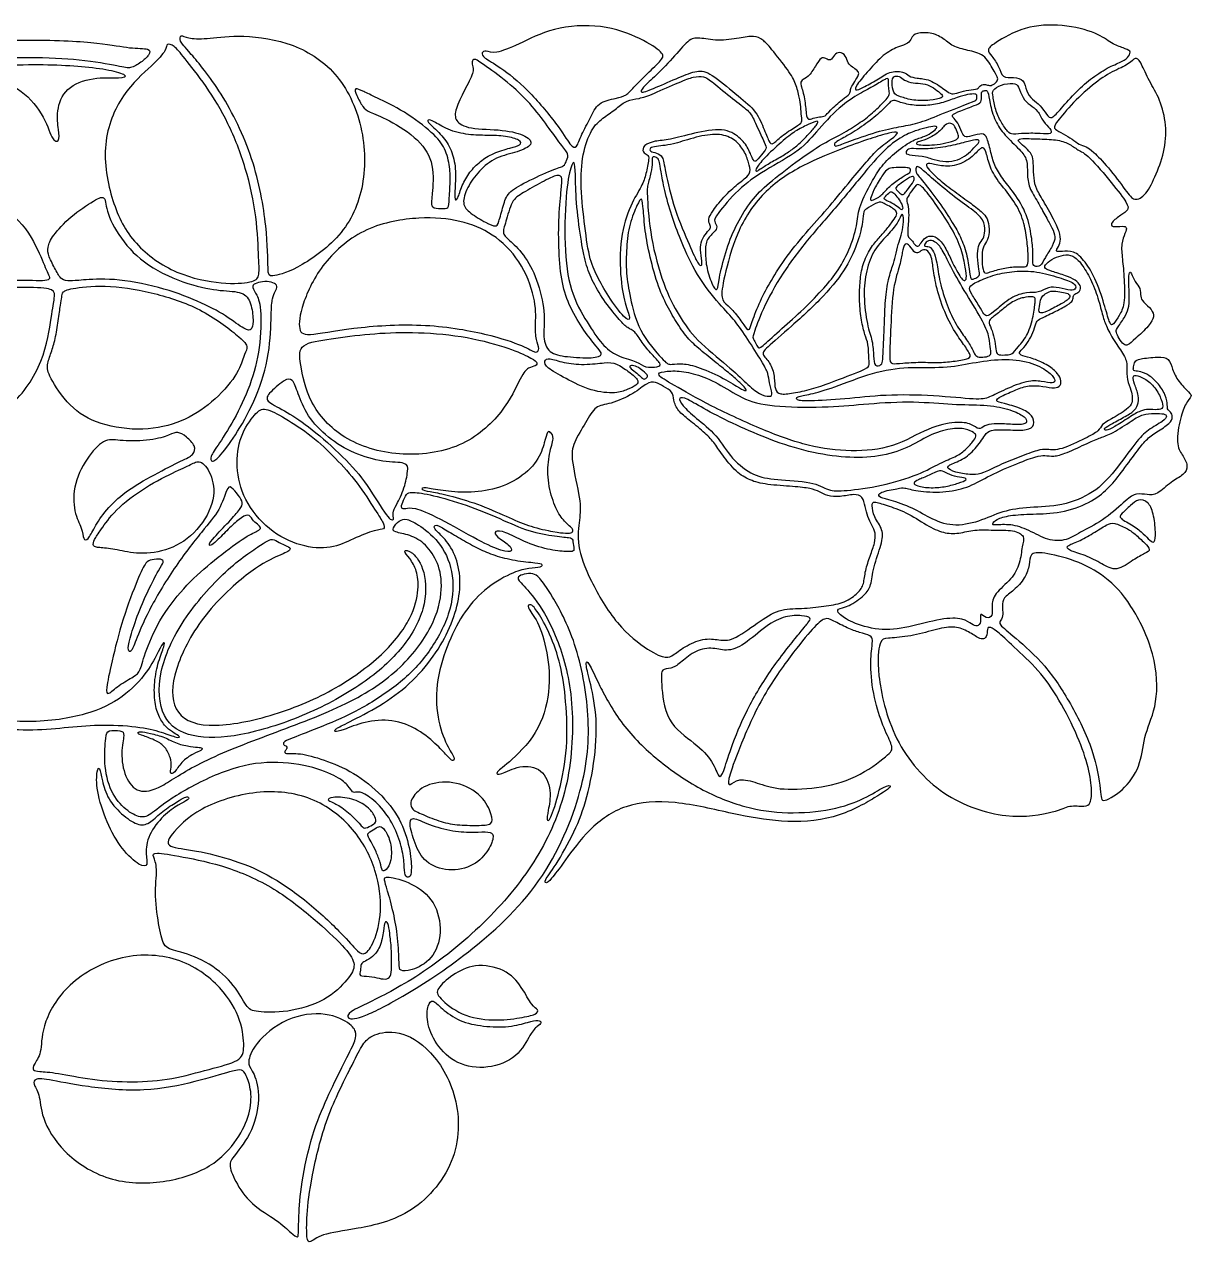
# Model space of a CAD drawing. Header units: millimetres. Extents: x -143 to 143, y -143 to 143.
# Drawn here: x 7 to 73.1, y 74.2 to 143.2 of the extents above; entities that cross this region are included whole.
import ezdxf

# ---------------------------------------------------------------- set-up
doc = ezdxf.new("R2010")
doc.units = ezdxf.units.MM
doc.header["$MEASUREMENT"] = 0
doc.layers.add('Default', color=18, linetype='Continuous')

msp = doc.modelspace()

# ---------------------------------------------------------------- linework, layer by layer
at = {"layer": 'Default', "color": 5}
for points in [[(37.096, 137.622), (36.685, 138.174), (35.519, 139.58), (33.889, 140.87), (32.986, 141.33), (32.894, 141.634), (33.124, 141.744), (33.649, 141.523), (34.92, 142.021), (36.907, 143.071), (39.744, 143.255), (42.046, 142.408), (43.262, 141.551), (43.197, 141.275), (42.276, 140.4), (41.455, 139.576), (41.134, 139.187), (40.579, 139.033), (39.462, 138.808), (39.103, 137.912), (38.542, 136.96), (38.301, 136.168), (37.983, 136.267), (37.507, 137.07), (37.096, 137.622)], [(69.562, 141.42), (69.488, 141.321), (69.271, 141.114), (68.504, 140.842), (67.511, 140.211), (66.611, 139.447), (65.706, 138.386), (65.178, 137.804), (64.93, 138.068), (64.582, 138.649), (64.093, 138.944), (63.768, 139.409), (63.652, 140.106), (63.07, 140.238), (62.379, 140.159), (62.258, 140.808), (61.785, 141.463), (61.53, 141.767), (61.827, 142.07), (63.651, 143.143), (65.834, 143.247), (67.858, 142.729), (68.609, 142.107), (69.292, 141.863), (69.718, 141.71), (69.637, 141.519), (69.562, 141.42)], [(16.467, 141.512), (16.865, 141.055), (18.155, 139.527), (20.085, 135.638), (20.8, 131.533), (20.8, 129.05), (20.884, 128.894), (22.228, 129.194), (25.087, 131.118), (26.399, 134.002), (26.268, 137.711), (24.645, 140.809), (21.932, 142.333), (18.927, 142.641), (17.256, 142.356), (16.204, 142.418), (15.857, 142.665), (15.771, 142.269), (16.07, 141.969), (16.467, 141.512)], [(49.363, 141.771), (49.613, 141.469), (50.36, 140.533), (50.734, 139.864), (50.921, 139.017), (51.007, 138.569), (51.021, 137.968), (51.119, 137.676), (50.761, 137.452), (49.854, 136.87), (49.396, 136.376), (49.204, 136.497), (48.903, 137.34), (48.417, 138.412), (47.365, 139.202), (45.834, 140.517), (45.15, 140.628), (44.162, 140.242), (42.697, 139.595), (41.843, 139.26), (42.006, 139.625), (42.616, 140.13), (43.768, 141.304), (44.645, 142.397), (45.18, 142.486), (46.28, 142.248), (47.581, 142.434), (48.361, 142.598), (48.859, 142.345), (49.112, 142.073), (49.363, 141.771)], [(62.073, 139.953), (62.01, 139.882), (61.815, 139.744), (61.636, 139.744), (61.405, 139.851), (61.092, 139.736), (61.069, 139.534), (60.527, 139.505), (59.9, 139.356), (59.543, 139.209), (59.198, 139.483), (58.28, 140.133), (57.532, 140.155), (57.12, 140.264), (56.846, 140.546), (55.999, 140.576), (55.338, 140.056), (54.472, 139.612), (54.038, 139.422), (54.092, 139.742), (54.851, 140.608), (55.663, 141.519), (56.518, 141.966), (57.12, 142.118), (57.246, 142.435), (57.468, 142.752), (58.482, 142.758), (59.128, 142.378), (59.666, 141.903), (60.584, 141.726), (61.471, 141.491), (61.999, 140.432), (62.191, 140.17), (62.136, 140.024), (62.073, 139.953)], [(16.113, 141.259), (16.414, 140.883), (17.312, 139.771), (18.589, 137.659), (19.593, 135.098), (20.205, 132.255), (20.282, 129.766), (20.349, 128.895), (19.987, 128.6), (18.352, 128.466), (15.605, 128.989), (13.153, 130.704), (11.92, 133.065), (11.317, 136.507), (12.51, 139.363), (14.373, 140.987), (15.106, 141.786), (15.018, 142.153), (15.509, 142.028), (15.812, 141.636), (16.113, 141.259)], [(53.683, 141.035), (53.742, 140.926), (53.913, 140.806), (54.219, 140.576), (54.307, 140.442), (54.207, 140.209), (53.9, 139.756), (53.794, 139.519), (53.801, 139.261), (53.412, 139.024), (52.588, 138.299), (52.387, 137.981), (52.068, 137.988), (51.686, 137.91), (51.403, 137.768), (51.29, 138.069), (51.24, 139.017), (50.971, 139.836), (51.01, 140.065), (51.414, 140.192), (51.845, 140.865), (52.147, 141.393), (52.418, 141.284), (52.68, 141.113), (52.892, 141.497), (53.176, 141.686), (53.558, 141.463), (53.624, 141.145), (53.683, 141.035)], [(4.016, 140.726), (4.691, 140.811), (6.05, 140.9), (8.428, 140.934), (10.296, 140.821), (11.882, 140.628), (12.924, 140.311), (12.561, 140.141), (10.897, 140.255), (9.289, 139.649), (8.802, 138.273), (8.96, 137.197), (9.017, 136.518), (8.575, 136.597), (8.131, 138.145), (6.673, 139.745), (4.95, 140.216), (3.162, 140.277), (1.837, 140.005), (1.668, 140.107), (1.999, 140.392), (3.341, 140.642), (4.016, 140.726)], [(33.069, 140.895), (33.374, 140.677), (34.409, 139.963), (35.695, 138.735), (36.674, 137.432), (37.421, 136.353), (37.89, 135.859), (37.724, 135.513), (37.602, 135.152), (37.075, 135.066), (35.344, 134.254), (34.373, 133.694), (34.147, 132.986), (33.863, 131.909), (33.743, 131.732), (33.212, 131.938), (32.22, 132.54), (31.774, 133.021), (32.075, 133.973), (32.744, 134.925), (33.715, 135.721), (34.986, 135.969), (35.882, 136.408), (35.528, 136.904), (34.197, 137.271), (32.115, 137.271), (31.386, 137.731), (31.4, 138.38), (31.931, 139.463), (32.507, 140.551), (32.383, 140.904), (32.346, 141.18), (32.575, 141.271), (32.763, 141.113), (33.069, 140.895)], [(69.359, 133.866), (69.112, 134.202), (68.384, 135.182), (67.514, 136.063), (67.163, 136.287), (66.756, 136.404), (66.382, 136.708), (65.867, 137.012), (65.329, 137.293), (65.338, 137.504), (66.244, 138.608), (67.548, 139.863), (68.661, 140.57), (69.642, 140.961), (69.951, 141.394), (70.226, 141.153), (70.638, 140.144), (71.29, 139.128), (71.707, 137.716), (71.674, 136.153), (71.131, 134.7), (70.553, 133.499), (69.868, 133.169), (69.606, 133.531), (69.359, 133.866)], [(48.838, 136.721), (48.709, 136.998), (48.321, 137.883), (48.073, 138.309), (47.185, 138.948), (45.929, 139.998), (45.502, 140.304), (44.934, 140.254), (44.203, 139.984), (42.562, 139.238), (41.824, 138.99), (41.127, 138.94), (40.595, 138.457), (39.856, 137.956), (39.203, 137.445), (38.649, 136.096), (38.482, 134.311), (38.723, 132.004), (38.993, 129.948), (39.454, 128.953), (40.044, 127.852), (41.079, 126.442), (41.401, 126.471), (41.094, 127.178), (40.76, 128.634), (40.723, 131.172), (41.35, 133.042), (42.026, 134.105), (42.227, 134.706), (42.418, 135.662), (42.335, 135.846), (42.015, 135.938), (42.057, 136.375), (42.731, 136.63), (43.516, 136.646), (44.918, 137.064), (46.646, 137.381), (47.564, 136.822), (48.048, 136.187), (48.312, 135.431), (48.455, 135.431), (48.893, 135.977), (49.094, 136.222), (48.967, 136.444), (48.838, 136.721)], [(55.632, 138.754), (55.483, 138.6), (55.094, 138.197), (54.273, 137.581), (53.38, 137.026), (52.113, 136.414), (50.507, 135.265), (48.949, 134.051), (48.099, 133.145), (47.273, 131.776), (46.708, 130.317), (46.333, 128.716), (46.291, 128.114), (46.072, 128.229), (45.657, 129.296), (45.582, 130.214), (45.593, 131.02), (46.112, 131.452), (46.303, 131.748), (46.06, 132.048), (46.17, 132.365), (47.426, 133.891), (48.879, 134.923), (51.053, 136.078), (51.929, 137.242), (53.397, 138.751), (54.483, 139.374), (55.277, 139.792), (55.911, 140.209), (55.982, 140.093), (55.951, 139.713), (56.029, 139.366), (55.992, 139.119), (55.782, 138.907), (55.632, 138.754)], [(58.79, 139.411), (58.689, 139.494), (58.417, 139.697), (57.919, 139.886), (57.36, 139.867), (56.828, 140.052), (56.591, 140.289), (56.221, 140.304), (56.141, 139.962), (56.221, 139.274), (56.577, 139.132), (57.369, 138.881), (58.332, 138.89), (59.076, 139.047), (59.02, 139.199), (58.89, 139.328), (58.79, 139.411)], [(27.019, 139.031), (27.404, 138.848), (28.535, 138.315), (30.246, 137.013), (30.867, 136.201), (31.145, 135.108), (31.134, 134.225), (31.058, 133.012), (31.046, 132.763), (30.437, 132.774), (30.002, 132.861), (30.112, 133.413), (30.249, 135.306), (29.463, 136.678), (27.564, 137.886), (26.457, 138.276), (26.207, 138.474), (25.803, 139.231), (25.67, 139.672), (26.221, 139.415), (26.633, 139.215), (27.019, 139.031)], [(64.874, 132.326), (64.739, 132.572), (64.435, 133.162), (63.896, 133.973), (63.817, 134.755), (63.848, 135.552), (63.449, 136.079), (62.507, 136.962), (61.986, 137.718), (61.682, 138.794), (61.613, 139.479), (61.427, 139.468), (61.23, 139.426), (61.214, 139.202), (61.256, 138.776), (60.894, 138.643), (60.01, 138.308), (59.44, 138.053), (59.754, 137.856), (60.02, 137.387), (60.223, 136.818), (60.462, 136.828), (61.207, 137.041), (61.5, 136.988), (61.718, 136.16), (61.907, 135.322), (62.339, 134.569), (62.946, 133.865), (63.79, 132.58), (64.061, 131.294), (64.161, 130.344), (64.123, 129.711), (64.193, 129.489), (64.582, 129.473), (64.81, 129.986), (65.283, 130.694), (65.444, 131.17), (65.244, 131.684), (65.008, 132.079), (64.874, 132.326)], [(61.885, 139.102), (61.914, 138.915), (62.005, 138.357), (62.332, 137.675), (62.732, 137.084), (62.959, 136.97), (63.664, 137.048), (64.616, 137.041), (65.239, 136.973), (65.17, 137.301), (64.716, 137.678), (64.434, 138.351), (63.994, 138.628), (63.543, 139.018), (63.344, 139.744), (63.092, 139.896), (62.308, 139.816), (61.833, 139.478), (61.857, 139.288), (61.885, 139.102)], [(60.523, 138.748), (60.193, 138.617), (58.998, 138.15), (57.717, 137.616), (56.711, 137.431), (55.559, 137.227), (53.732, 136.59), (53.01, 136.3), (52.905, 136.327), (52.879, 136.485), (53.163, 136.653), (54.058, 137.143), (55.074, 137.864), (55.825, 138.548), (56.176, 138.991), (56.497, 138.828), (57.292, 138.615), (58.203, 138.597), (59.055, 138.763), (59.907, 139.099), (60.464, 139.255), (60.909, 139.288), (60.983, 139.187), (60.977, 138.934), (60.853, 138.879), (60.523, 138.748)], [(32.847, 135.441), (32.628, 135.264), (32.23, 134.863), (31.775, 134.087), (31.566, 133.265), (31.37, 133.223), (31.396, 133.859), (31.481, 135.067), (31.222, 136.1), (30.718, 136.926), (29.861, 137.643), (29.834, 137.832), (30.152, 137.778), (30.934, 137.228), (32.217, 136.932), (33.217, 136.928), (34.293, 136.903), (35.154, 136.662), (35.159, 136.366), (34.591, 136.239), (33.548, 135.924), (33.067, 135.618), (32.847, 135.441)], [(55.516, 135.078), (55.298, 134.788), (54.933, 134.158), (54.219, 132.75), (54.227, 131.913), (53.753, 130.398), (53.028, 129.113), (52.251, 128.208), (51.004, 126.927), (49.744, 125.829), (48.703, 124.87), (48.575, 124.859), (48.437, 125.192), (48.259, 125.442), (48.298, 125.647), (48.874, 127.23), (50.11, 129.409), (51.673, 131.381), (53.213, 133.097), (54.847, 135.144), (56.07, 136.476), (57.191, 137.104), (57.794, 137.27), (58.408, 137.445), (58.73, 137.448), (58.698, 137.31), (58.394, 137.063), (57.914, 136.817), (57.323, 136.676), (56.24, 135.901), (55.734, 135.369), (55.516, 135.078)], [(51.47, 137.03), (51.321, 136.868), (51.025, 136.551), (50.513, 136.122), (49.948, 135.753), (49.182, 135.341), (48.639, 134.989), (48.452, 134.84), (48.415, 135.036), (48.984, 135.721), (50.056, 136.7), (50.778, 137.25), (51.478, 137.562), (52.04, 137.812), (51.923, 137.523), (51.62, 137.192), (51.47, 137.03)], [(59.65, 136.62), (59.5, 136.566), (59.046, 136.45), (58.401, 136.369), (57.897, 136.369), (57.481, 136.421), (57.573, 136.561), (58.07, 136.66), (58.788, 137.047), (59.182, 137.574), (59.506, 137.647), (59.735, 137.445), (59.911, 136.995), (59.948, 136.775), (59.801, 136.674), (59.65, 136.62)], [(47.484, 134.216), (47.296, 134.064), (46.73, 133.579), (45.951, 132.597), (45.732, 132.168), (45.844, 131.851), (45.928, 131.678), (45.648, 131.431), (45.345, 130.972), (45.284, 130.482), (45.401, 129.736), (45.405, 129.516), (45.172, 129.596), (44.753, 130.561), (43.803, 132.721), (43.268, 135.072), (43.203, 135.749), (42.823, 135.935), (42.443, 136.012), (42.422, 136.211), (42.789, 136.316), (43.317, 136.349), (43.866, 136.452), (45.275, 136.909), (46.453, 137.051), (47.296, 136.693), (47.813, 136.046), (48.053, 135.372), (48.185, 134.82), (47.856, 134.493), (47.672, 134.369), (47.484, 134.216)], [(54.79, 135.507), (54.553, 135.235), (54.018, 134.624), (52.752, 133.042), (51.651, 131.827), (50.294, 130.249), (49.373, 128.807), (48.762, 127.735), (48.239, 126.424), (48.095, 125.838), (47.893, 125.977), (47.436, 126.703), (46.845, 127.323), (46.436, 127.626), (46.607, 128.733), (47.291, 131.435), (48.787, 133.771), (51.066, 135.279), (53.647, 136.293), (54.955, 136.76), (56.083, 137.093), (56.559, 137.146), (56.389, 136.893), (55.441, 136.26), (55.027, 135.78), (54.79, 135.507)], [(60.798, 136.212), (60.671, 136.085), (60.397, 135.811), (59.9, 135.503), (59.192, 135.418), (58.554, 135.536), (57.906, 135.782), (57.018, 135.811), (56.924, 135.948), (57.051, 136.184), (57.429, 136.174), (58.436, 136.141), (59.664, 136.363), (60.538, 136.6), (61.034, 136.718), (61.162, 136.576), (60.926, 136.34), (60.798, 136.212)], [(63.482, 136.445), (63.582, 136.36), (63.846, 136.149), (64.167, 135.721), (64.167, 135.265), (64.189, 134.467), (64.312, 133.905), (64.773, 133.17), (65.435, 131.978), (65.714, 131.29), (65.714, 130.808), (65.462, 130.425), (65.488, 130.347), (65.735, 130.336), (66.454, 130.43), (67.093, 129.833), (67.761, 128.7), (68.259, 127.127), (68.511, 126.186), (68.677, 126.16), (69.04, 126.721), (69.356, 127.292), (69.328, 128.809), (69.21, 129.975), (69.122, 130.784), (69.387, 131.433), (69.487, 131.728), (69.269, 131.805), (68.59, 131.709), (68.531, 131.985), (69.163, 132.428), (69.564, 132.694), (69.552, 133.018), (68.667, 134.175), (67.246, 135.863), (66.681, 136.086), (66.205, 136.468), (65.506, 136.702), (64.362, 136.721), (63.454, 136.765), (63.25, 136.657), (63.383, 136.529), (63.482, 136.445)], [(60.915, 132.857), (60.681, 133.038), (60.056, 133.495), (59.14, 134.146), (58.327, 134.885), (58.034, 135.247), (58.22, 135.41), (58.894, 135.155), (59.972, 135.187), (60.86, 135.825), (61.265, 136.336), (61.488, 136.104), (61.637, 135.258), (62.138, 134.329), (63.026, 133.345), (63.605, 132.221), (63.802, 131.105), (63.884, 130.193), (63.877, 129.61), (63.756, 129.447), (63.055, 129.504), (62.261, 129.372), (61.492, 129.099), (61.333, 129.133), (61.246, 129.807), (61.273, 130.488), (61.443, 130.81), (61.697, 131.23), (61.65, 131.99), (61.457, 132.412), (61.148, 132.677), (60.915, 132.857)], [(38.529, 131.153), (38.619, 130.562), (38.791, 129.656), (39.197, 128.622), (39.913, 127.441), (40.794, 126.397), (41.183, 125.99), (41.597, 125.868), (41.974, 125.211), (42.553, 124.511), (43.127, 123.951), (42.949, 123.811), (42.14, 123.75), (41.774, 124.127), (40.697, 124.359), (39.827, 124.937), (39.054, 126.063), (37.98, 127.841), (37.577, 130.196), (37.661, 133.768), (37.98, 135.271), (38.181, 135.526), (38.226, 134.843), (38.253, 133.203), (38.44, 131.744), (38.529, 131.153)], [(43.118, 134.642), (43.174, 134.335), (43.341, 133.506), (43.795, 132.005), (44.281, 130.75), (45.21, 128.754), (46.627, 127.104), (47.335, 126.364), (48.077, 125.249), (48.922, 123.904), (49.157, 123.444), (49.197, 122.929), (49.421, 122.268), (49.27, 122.1), (48.681, 122.212), (47.925, 122.867), (46.972, 123.792), (45.011, 125.358), (44.106, 126.676), (43.202, 128.363), (42.449, 131.203), (42.279, 133.653), (42.297, 134.058), (42.534, 134.857), (42.583, 135.429), (42.573, 135.722), (42.69, 135.732), (42.934, 135.615), (43.008, 135.346), (43.063, 134.949), (43.118, 134.642)], [(37.423, 133.831), (37.385, 133.482), (37.269, 132.411), (37.272, 130.315), (37.437, 128.528), (37.898, 127.18), (38.734, 125.809), (39.429, 124.943), (39.855, 124.482), (39.287, 124.29), (37.676, 124.376), (36.697, 124.567), (36.343, 125.489), (36.555, 126.625), (36.155, 128.597), (35.415, 130.094), (34.504, 130.986), (34.039, 131.354), (34.281, 131.935), (34.6, 133.273), (35.2, 133.643), (36.35, 134.293), (37.315, 134.783), (37.492, 134.507), (37.46, 134.181), (37.423, 133.831)], [(56.794, 134.598), (56.622, 134.491), (56.21, 134.202), (55.71, 133.722), (55.56, 133.511), (55.263, 133.348), (54.938, 133.186), (54.93, 133.365), (55.19, 133.974), (55.678, 134.779), (55.934, 135.043), (56.206, 135.104), (56.876, 135.104), (57.181, 135.083), (57.201, 134.994), (57.242, 134.839), (56.966, 134.704), (56.794, 134.598)], [(56.711, 133.582), (56.643, 133.61), (56.462, 133.792), (56.36, 133.913), (56.421, 134.043), (56.937, 134.401), (57.376, 134.693), (57.445, 134.462), (57.368, 134.279), (56.97, 133.763), (56.868, 133.621), (56.779, 133.553), (56.711, 133.582)], [(60.536, 129.371), (60.498, 129.624), (60.37, 130.368), (59.999, 131.302), (59.565, 132.028), (58.716, 133.32), (57.783, 134.489), (57.472, 134.837), (57.534, 135.226), (57.742, 135.112), (58.442, 134.489), (59.558, 133.529), (60.726, 132.714), (61.384, 132.17), (61.44, 131.455), (61.347, 131.079), (61.078, 130.769), (60.981, 130.283), (61.064, 129.433), (61.155, 129), (60.995, 128.886), (60.667, 128.735), (60.599, 128.849), (60.574, 129.117), (60.536, 129.371)], [(59.953, 129.062), (59.878, 129.191), (59.676, 129.524), (59.358, 130.234), (58.966, 130.955), (58.476, 131.288), (58.02, 131.165), (57.805, 130.837), (57.633, 130.577), (57.447, 130.724), (57.275, 131.018), (57.07, 131.141), (57.031, 131.371), (57.138, 132.464), (57.057, 133.062), (56.944, 133.318), (57.175, 133.614), (57.545, 134.215), (57.816, 134.107), (58.456, 133.308), (59.392, 131.939), (60.038, 130.729), (60.294, 129.636), (60.417, 128.866), (60.305, 128.664), (60.126, 128.754), (60.028, 128.934), (59.953, 129.062)], [(-2.646, 126.377), (-2.123, 126.683), (-0.533, 127.524), (2.106, 128.348), (4.47, 128.656), (6.852, 128.753), (8.627, 128.617), (8.317, 129.099), (7.881, 130.281), (6.679, 132.509), (4.19, 133.507), (2.951, 133.622), (2.837, 133.197), (2.26, 131.658), (1.295, 130.323), (0.024, 129.249), (-1.442, 128.552), (-3.14, 128.153), (-4.427, 128.132), (-4.856, 128.039), (-4.88, 127.453), (-4.786, 126.392), (-4.373, 125.596), (-3.671, 125.69), (-3.169, 126.072), (-2.646, 126.377)], [(10.353, 128.737), (10.748, 128.769), (11.967, 128.859), (14.683, 128.368), (16.92, 127.53), (18.474, 126.713), (19.571, 125.847), (19.89, 125.893), (19.997, 126.293), (19.906, 127.324), (19.523, 128.072), (18.383, 128.099), (16.691, 128.323), (14.142, 129.341), (12.552, 130.855), (11.605, 132.598), (11.638, 133.56), (11.069, 133.32), (9.593, 132.336), (8.554, 131.188), (8.303, 130.586), (8.36, 130.086), (8.797, 129.297), (9.091, 128.709), (9.595, 128.667), (9.957, 128.705), (10.353, 128.737)], [(43.429, 127.271), (43.62, 126.902), (43.995, 126.262), (44.647, 125.335), (45.378, 124.713), (46.34, 123.93), (47.108, 123.331), (47.623, 122.844), (47.959, 122.507), (47.853, 122.435), (47.472, 122.642), (46.351, 123.342), (44.868, 123.93), (44.111, 124.02), (43.551, 123.919), (43.327, 124.042), (41.74, 125.864), (41.315, 127.833), (41.083, 129.089), (41.11, 130.593), (41.268, 131.926), (41.762, 133.078), (41.975, 133.443), (42.054, 133.066), (42.139, 131.696), (42.38, 130.312), (42.849, 128.475), (43.238, 127.64), (43.429, 127.271)], [(56.21, 132.081), (56.104, 131.937), (55.83, 131.558), (55.387, 131.089), (54.865, 130.474), (54.448, 129.474), (54.335, 128.579), (54.304, 127.543), (54.42, 126.408), (54.633, 125.585), (54.826, 125.159), (54.859, 124.178), (54.883, 123.853), (54.694, 123.684), (52.594, 122.892), (51.63, 122.543), (50.521, 122.321), (49.779, 122.226), (49.506, 122.524), (49.519, 123.171), (49.348, 123.982), (48.764, 124.521), (48.917, 124.787), (50.418, 126.06), (52.383, 127.854), (53.647, 129.476), (54.275, 130.965), (54.531, 132.099), (54.52, 132.659), (54.756, 132.788), (55.428, 133.192), (55.608, 133.125), (56.421, 132.704), (56.466, 132.424), (56.316, 132.226), (56.21, 132.081)], [(56.62, 133.195), (56.548, 133.31), (56.38, 133.537), (56.137, 133.773), (56.015, 133.704), (55.669, 133.367), (55.759, 133.265), (56.145, 133.102), (56.584, 132.81), (56.726, 132.656), (56.807, 132.846), (56.691, 133.079), (56.62, 133.195)], [(56.52, 130.751), (56.466, 130.553), (56.372, 130.063), (56.212, 129.571), (55.912, 128.708), (55.765, 127.442), (55.73, 125.993), (55.668, 124.931), (55.637, 124.168), (55.605, 123.918), (55.156, 123.806), (55.118, 124.381), (55.074, 125.306), (54.749, 126.099), (54.522, 127.903), (54.689, 129.282), (55.11, 130.476), (56.052, 131.404), (56.546, 132.066), (56.709, 132.53), (56.812, 132.414), (56.812, 131.905), (56.696, 131.248), (56.574, 130.948), (56.52, 130.751)], [(31.679, 132.05), (32.353, 131.893), (33.559, 131.418), (35.136, 129.877), (36.017, 127.646), (35.96, 126.198), (35.975, 125.297), (36.242, 124.823), (35.998, 124.556), (35.539, 124.892), (33.759, 125.579), (30.053, 126.302), (25.879, 126.115), (23.017, 125.536), (22.492, 125.776), (22.656, 127.251), (23.819, 129.744), (26.297, 131.836), (29.514, 132.36), (31.005, 132.207), (31.679, 132.05)], [(58.579, 128.857), (58.648, 128.472), (58.85, 127.58), (59.598, 125.927), (60.18, 125.163), (60.621, 124.499), (60.61, 124.273), (59.738, 124.138), (58.888, 124.041), (57.774, 124.095), (56.698, 124.031), (56.106, 123.95), (55.998, 124.203), (56.091, 126.047), (56.197, 128.371), (56.653, 129.661), (56.737, 130.305), (56.877, 130.885), (57.177, 130.696), (57.492, 130.186), (57.716, 130.325), (58.031, 130.535), (58.346, 130.207), (58.437, 129.892), (58.51, 129.242), (58.579, 128.857)], [(60.696, 124.837), (60.609, 124.996), (60.356, 125.419), (59.783, 126.183), (59.267, 127.289), (58.848, 128.649), (58.696, 129.811), (58.526, 130.377), (58.288, 130.661), (57.959, 130.621), (58.016, 130.814), (58.282, 131.029), (58.679, 130.887), (59.047, 130.434), (59.501, 129.414), (60.331, 128.013), (61.424, 126.235), (61.679, 125.487), (61.752, 124.751), (61.792, 124.484), (61.554, 124.382), (61.044, 124.343), (60.874, 124.467), (60.782, 124.679), (60.696, 124.837)], [(68.043, 126.924), (67.965, 127.216), (67.762, 128.018), (67.295, 129.048), (66.765, 129.848), (66.29, 130.2), (65.748, 130.136), (65.195, 129.925), (64.796, 129.564), (64.806, 129.386), (65.146, 129.249), (66.053, 128.969), (66.574, 128.734), (66.871, 128.438), (66.825, 128.064), (66.545, 127.969), (66.425, 127.862), (66.42, 127.571), (66.175, 127.354), (65.323, 126.896), (64.52, 126.526), (64.341, 126.399), (64.218, 125.908), (63.968, 125.364), (63.64, 124.886), (63.303, 124.615), (63.496, 124.44), (64.162, 124.307), (65.047, 123.897), (65.581, 123.425), (65.788, 123.023), (65.67, 122.665), (65.295, 122.598), (64.5, 122.766), (63.747, 122.751), (62.985, 122.436), (62.106, 122.046), (62.024, 121.841), (62.65, 121.718), (63.719, 121.393), (64.218, 120.935), (64.23, 120.399), (63.648, 120.192), (62.614, 120.27), (61.689, 120.251), (61.474, 120.033), (60.886, 119.138), (60.172, 118.537), (59.296, 118.242), (59.281, 118.045), (59.911, 117.784), (60.822, 117.686), (61.265, 117.76), (62.186, 118.237), (63.378, 118.72), (64.476, 119.134), (64.931, 119.15), (65.655, 119.057), (67.227, 119.823), (67.91, 120.18), (68.039, 120.568), (68.489, 120.801), (69.587, 121.456), (69.767, 121.77), (69.794, 122.176), (69.665, 122.59), (69.416, 123.254), (69.52, 123.953), (69.303, 124.53), (68.63, 125.421), (68.231, 126.271), (68.121, 126.633), (68.043, 126.924)], [(65.604, 128.876), (65.233, 128.995), (64.363, 129.255), (63.052, 129.243), (62.004, 129.069), (60.937, 128.632), (60.46, 128.329), (60.629, 128.008), (61.113, 127.25), (61.387, 126.743), (61.562, 126.667), (61.987, 126.958), (62.872, 127.786), (63.851, 128.065), (64.445, 127.978), (65.028, 128.368), (65.599, 128.316), (66.356, 128.112), (66.589, 128.24), (66.589, 128.543), (65.975, 128.757), (65.604, 128.876)], [(69.577, 128.633), (69.58, 128.379), (69.626, 127.73), (69.567, 127.083), (69.362, 126.639), (68.848, 125.928), (68.843, 125.806), (69.014, 125.414), (69.298, 125.033), (69.518, 125.018), (69.885, 125.351), (70.776, 126.168), (71.035, 126.682), (70.903, 127.039), (70.365, 127.528), (70.218, 127.768), (70.262, 128.28), (69.91, 128.607), (69.714, 129.155), (69.606, 129.253), (69.574, 128.887), (69.577, 128.633)], [(9.054, 127.298), (9.021, 127.081), (8.945, 126.451), (8.759, 125.36), (8.541, 124.633), (8.259, 123.906), (8.356, 123.357), (9.508, 121.526), (11.22, 120.5), (13.796, 120.142), (15.969, 120.669), (17.647, 121.731), (19.134, 123.374), (19.424, 124.457), (19.68, 124.867), (19.535, 125.293), (17.122, 127.112), (14.561, 127.99), (11.784, 128.494), (9.669, 128.268), (9.126, 128.087), (9.144, 127.752), (9.087, 127.515), (9.054, 127.298)], [(20.825, 124.546), (20.69, 123.725), (20.172, 122.052), (19.081, 120.076), (18.065, 118.682), (17.597, 118.368), (17.507, 118.718), (17.975, 119.348), (19.027, 121.012), (19.931, 123.01), (20.438, 125.171), (20.42, 127.508), (20.082, 128.001), (19.879, 128.437), (20.13, 128.557), (20.637, 128.678), (21.12, 128.606), (21.395, 128.388), (21.216, 128.099), (21.047, 127.737), (20.984, 126.976), (20.961, 125.367), (20.825, 124.546)], [(-2.179, 126.197), (-1.523, 126.572), (0.512, 127.644), (4.335, 128.291), (7.636, 128.332), (8.736, 128.236), (8.736, 127.754), (8.557, 126.888), (8.186, 124.137), (6.371, 121.387), (3.661, 120.274), (1.235, 119.998), (-0.962, 120.418), (-2.704, 121.919), (-3.7, 123.572), (-4.025, 124.978), (-3.424, 125.398), (-2.835, 125.823), (-2.179, 126.197)], [(64.267, 127.446), (64.25, 127.278), (64.187, 126.734), (63.888, 125.63), (63.29, 124.917), (62.945, 124.504), (62.706, 124.494), (62.154, 124.471), (62.048, 124.651), (61.993, 125.271), (61.851, 125.869), (61.602, 126.343), (61.727, 126.521), (62.33, 126.995), (63.006, 127.547), (63.618, 127.767), (64.137, 127.79), (64.285, 127.744), (64.283, 127.614), (64.267, 127.446)], [(65.967, 128.006), (65.849, 128.033), (65.541, 128.095), (65.148, 128.127), (64.824, 127.956), (64.593, 127.739), (64.509, 127.23), (64.44, 126.8), (64.903, 126.925), (65.689, 127.346), (66.267, 127.679), (66.244, 127.933), (66.084, 127.979), (65.967, 128.006)], [(34.163, 124.95), (33.525, 125.157), (31.801, 125.607), (28.907, 125.809), (26.561, 125.702), (24.323, 125.405), (22.537, 125.131), (22.596, 124.154), (23.072, 121.77), (24.942, 119.65), (28.193, 118.638), (31.849, 119.115), (34.23, 121.258), (35.202, 123.409), (35.555, 123.788), (36.005, 123.853), (36.115, 124.078), (35.633, 124.367), (34.802, 124.744), (34.163, 124.95)], [(41.205, 123.568), (41.028, 123.699), (40.516, 124.061), (39.983, 124.072), (38.722, 123.904), (37.517, 124.044), (36.716, 124.342), (36.435, 124.173), (36.547, 123.781), (37.624, 123.181), (39.137, 122.408), (40.594, 122.296), (41.155, 122.52), (41.732, 122.783), (41.816, 123.035), (41.581, 123.277), (41.383, 123.437), (41.205, 123.568)], [(64.956, 123.568), (64.719, 123.742), (64.019, 124.125), (62.404, 124.305), (60.699, 124.044), (59.146, 123.73), (57.037, 123.838), (55.153, 123.551), (52.732, 122.591), (51.479, 122.246), (50.734, 122.137), (50.707, 121.91), (51.342, 121.864), (53.476, 121.982), (55.728, 122.255), (58.561, 122.209), (61.085, 121.937), (61.627, 122.055), (62.548, 122.539), (63.864, 123.064), (64.632, 123.008), (65.334, 122.846), (65.439, 123.081), (65.192, 123.394), (64.956, 123.568)], [(70.59, 123.403), (70.755, 123.311), (71.14, 123.015), (71.625, 122.337), (71.791, 121.722), (71.725, 121.395), (71.945, 121.292), (72.085, 120.979), (71.959, 120.629), (71.126, 120.117), (70.547, 119.703), (70.048, 119.048), (69.104, 117.767), (68.425, 116.91), (67.404, 116.108), (65.702, 115.503), (64.11, 115.488), (62.785, 115.416), (62.037, 115.189), (61.805, 114.882), (61.951, 114.839), (62.866, 114.931), (63.916, 114.597), (64.993, 113.951), (66.059, 113.951), (66.894, 114.5), (68.262, 115.173), (69.505, 116.362), (69.988, 116.678), (70.627, 116.564), (71.164, 116.55), (71.989, 117.342), (72.707, 117.678), (72.976, 118.215), (72.606, 118.828), (72.231, 119.421), (72.488, 120.981), (72.808, 121.797), (73.181, 122.171), (73.045, 122.306), (72.366, 122.992), (72.026, 123.685), (71.89, 124.331), (71.265, 124.399), (70.109, 124.27), (69.905, 124.134), (69.837, 123.794), (69.808, 123.581), (70.148, 123.567), (70.424, 123.495), (70.59, 123.403)], [(41.919, 123.268), (41.839, 123.344), (41.628, 123.53), (41.278, 123.774), (41.297, 123.899), (41.625, 123.899), (41.975, 123.654), (42.302, 123.391), (42.325, 123.221), (42.106, 123.071), (41.998, 123.191), (41.919, 123.268)], [(59.574, 121.7), (58.916, 121.735), (57.494, 121.893), (54.703, 121.736), (52.74, 121.522), (49.583, 121.522), (47.792, 121.897), (46.472, 122.83), (45.155, 123.399), (44.087, 123.618), (43.167, 123.557), (42.747, 123.399), (43.64, 122.874), (45.786, 121.63), (48.957, 120.177), (51.427, 119.283), (53.862, 118.978), (56.244, 119.196), (58.293, 120.431), (59.82, 120.737), (60.722, 120.599), (61.096, 120.208), (61.383, 120.495), (61.9, 120.622), (62.733, 120.57), (63.727, 120.524), (63.842, 120.754), (63.641, 121.041), (62.779, 121.444), (61.446, 121.685), (60.233, 121.666), (59.574, 121.7)], [(25.039, 118.722), (24.501, 119.254), (23.22, 120.386), (21.871, 121.291), (20.68, 121.853), (20.739, 122.23), (21.799, 123.15), (22.21, 123.175), (22.481, 122.377), (23, 121.036), (24.184, 119.786), (25.675, 118.876), (27.374, 118.395), (28.736, 118.435), (28.744, 117.978), (28.572, 116.971), (28.063, 115.914), (27.828, 115.561), (28.001, 115.13), (27.648, 115.091), (26.449, 117.196), (25.577, 118.19), (25.039, 118.722)], [(54.646, 115.903), (54.689, 115.709), (54.77, 115.323), (55.021, 114.833), (55.244, 114.415), (55.205, 113.875), (54.926, 113.112), (54.631, 112.274), (54.575, 111.495), (54.297, 111.032), (53.49, 110.448), (52.487, 110.281), (51.203, 110.106), (49.872, 110.145), (48.785, 109.515), (47.184, 108.313), (46.483, 108.313), (45.617, 108.494), (44.491, 108.045), (43.76, 107.474), (43.406, 107.277), (42.484, 107.647), (40.545, 109.132), (38.997, 111.797), (38.26, 113.767), (38.476, 115.228), (38.555, 116.177), (37.955, 118.631), (38.078, 119.488), (38.843, 120.692), (39.353, 121.661), (40.148, 121.661), (41.602, 122.306), (42.28, 122.937), (42.781, 122.996), (43.194, 122.707), (43.783, 122.412), (43.742, 121.953), (44.038, 121.298), (44.62, 120.849), (45.525, 120.11), (46.086, 119.555), (46.498, 118.868), (47.341, 117.834), (48.101, 117.376), (49.014, 117.139), (50.64, 117.042), (51.576, 116.937), (52.059, 116.741), (52.479, 116.489), (53.213, 116.433), (54.049, 116.64), (54.514, 116.489), (54.603, 116.098), (54.646, 115.903)], [(69.908, 122.836), (69.973, 122.65), (70.172, 122.153), (70.092, 121.641), (69.888, 121.285), (69.214, 120.919), (68.407, 120.492), (68.146, 120.302), (68.25, 120.193), (68.701, 120.359), (69.627, 120.976), (70.277, 121.365), (70.656, 121.413), (71.226, 121.37), (71.549, 121.46), (71.454, 121.911), (71.098, 122.671), (70.432, 123.207), (69.933, 123.373), (69.781, 123.269), (69.843, 123.022), (69.908, 122.836)], [(26.854, 115.761), (26.601, 116.155), (25.877, 117.297), (24.653, 118.635), (23.309, 119.934), (21.711, 120.951), (20.603, 121.555), (20.121, 121.257), (19.188, 119.919), (18.959, 118.176), (19.395, 116.289), (20.816, 114.51), (22.689, 113.592), (24.425, 113.493), (25.633, 114.083), (26.959, 114.621), (27.442, 114.59), (27.398, 114.931), (27.108, 115.367), (26.854, 115.761)], [(60.722, 119.564), (60.612, 119.425), (60.316, 119.084), (59.77, 118.722), (58.936, 118.401), (57.741, 117.718), (55.567, 117.048), (53.402, 116.775), (52.562, 116.775), (51.729, 117.335), (49.511, 117.421), (48.338, 117.616), (47.05, 118.579), (46.255, 119.974), (45.015, 120.937), (44.241, 121.648), (44.028, 122.122), (44.494, 122.067), (45.56, 121.395), (47.337, 120.503), (49.266, 119.668), (51.448, 118.966), (53.574, 118.639), (55.446, 118.711), (57.062, 119.195), (58.26, 119.981), (59.516, 120.353), (60.386, 120.327), (60.824, 120.079), (60.975, 119.915), (60.832, 119.702), (60.722, 119.564)], [(69.703, 120.734), (69.408, 120.542), (68.595, 120.005), (67.978, 119.815), (67.335, 119.543), (65.962, 118.892), (65.308, 118.717), (64.794, 118.815), (64.408, 118.779), (63.096, 118.3), (61.476, 117.56), (60.457, 116.957), (59.066, 116.675), (57.5, 116.768), (56.816, 116.998), (56.598, 116.942), (55.393, 116.729), (55.373, 116.438), (55.839, 116.341), (57.196, 115.921), (58.295, 115.242), (59.555, 114.725), (61.106, 115.029), (62.405, 115.676), (63.927, 115.879), (65.788, 115.905), (67.65, 116.666), (68.744, 117.844), (70.039, 119.649), (70.615, 120.236), (71.615, 120.771), (71.75, 121.032), (71.63, 121.172), (71.028, 121.172), (70.367, 121.162), (69.998, 120.927), (69.703, 120.734)], [(15.86, 118.466), (15.491, 118.287), (14.379, 117.739), (12.675, 116.74), (11.618, 115.718), (10.937, 114.684), (10.62, 113.98), (10.326, 114.003), (10.314, 114.649), (9.797, 115.53), (9.762, 117.21), (10.667, 118.878), (11.642, 119.818), (12.429, 119.595), (14.255, 119.627), (15.282, 119.976), (15.695, 120.178), (16.172, 119.884), (16.75, 119.334), (16.594, 118.811), (16.229, 118.644), (15.86, 118.466)], [(36.955, 114.491), (36.612, 114.553), (35.659, 114.757), (34.572, 115.227), (32.89, 115.997), (31.183, 116.514), (30.103, 116.745), (29.509, 116.826), (29.497, 117.026), (30.352, 116.857), (31.707, 116.67), (33.331, 116.763), (34.943, 117.352), (36.157, 118.484), (36.494, 119.589), (36.638, 120.213), (36.806, 120.12), (37.056, 119.839), (36.731, 118.964), (36.606, 117.578), (36.932, 116.159), (37.413, 115.238), (37.93, 114.759), (38.094, 114.633), (38.085, 114.407), (37.718, 114.384), (37.299, 114.429), (36.955, 114.491)], [(15.575, 117.881), (15.125, 117.665), (13.842, 117.041), (12.086, 115.677), (11.316, 114.531), (10.94, 114.013), (10.873, 113.653), (11.182, 113.569), (12.102, 113.528), (13.273, 113.193), (15.013, 113.319), (16.686, 114.255), (17.857, 116.137), (17.689, 117.668), (17.02, 118.588), (16.544, 118.337), (16.025, 118.097), (15.575, 117.881)], [(59.914, 117.229), (59.711, 117.16), (59.244, 117.029), (58.385, 116.935), (57.517, 117.062), (57.352, 117.236), (57.587, 117.414), (58.268, 117.658), (58.911, 118.01), (59.146, 117.836), (59.709, 117.602), (60.287, 117.531), (60.465, 117.437), (60.118, 117.297), (59.914, 117.229)], [(17.784, 112.865), (17.235, 112.419), (16.211, 111.532), (14.745, 109.702), (13.833, 107.672), (13.582, 106.538), (13.289, 106.313), (12.325, 105.786), (11.708, 105.183), (11.61, 105.477), (11.926, 106.983), (12.566, 109.566), (13.484, 111.958), (13.92, 112.824), (14.184, 112.884), (14.801, 112.96), (14.937, 112.771), (14.658, 112.395), (14.033, 111.19), (13.358, 109.662), (12.958, 108.332), (12.849, 107.699), (13.06, 107.641), (13.261, 108.15), (13.954, 109.895), (15.476, 112.454), (17.166, 114.627), (18.111, 115.695), (18.496, 117.004), (18.693, 117.077), (19.165, 116.532), (19.419, 116.117), (19.281, 115.805), (18.642, 115.078), (17.657, 114.059), (17.445, 113.756), (17.546, 113.66), (17.854, 113.899), (18.572, 114.644), (19.195, 115.213), (19.716, 115.532), (19.913, 115.165), (20.221, 114.883), (20.461, 114.697), (20.29, 114.538), (19.503, 114.208), (18.333, 113.311), (17.784, 112.865)], [(36.885, 114.26), (36.456, 114.323), (35.408, 114.534), (33.775, 115.319), (31.778, 116.1), (29.837, 116.632), (28.851, 116.744), (28.682, 116.649), (28.412, 116.13), (28.328, 115.776), (28.592, 115.748), (29.015, 115.888), (30.423, 115.314), (32.863, 113.895), (34.121, 113.347), (34.721, 113.312), (34.528, 113.737), (33.726, 114.189), (33.595, 114.561), (34.213, 114.509), (35.285, 113.912), (36.697, 113.435), (37.793, 113.334), (38.174, 113.364), (38.135, 113.553), (38.078, 114.066), (37.981, 114.154), (37.313, 114.197), (36.885, 114.26)], [(62.989, 114.526), (62.681, 114.58), (61.889, 114.557), (60.831, 114.62), (59.945, 114.359), (59.077, 114.377), (58.165, 114.811), (56.926, 115.63), (55.824, 115.977), (55.086, 116.238), (55.016, 116.021), (55.103, 115.326), (55.685, 114.588), (55.607, 113.833), (55.074, 112.427), (54.988, 111.394), (54.666, 110.917), (53.668, 110.179), (53.017, 110.135), (53.095, 109.849), (53.789, 109.354), (55.396, 108.85), (57.071, 109.024), (59.023, 109.607), (60.24, 109.588), (60.691, 109.218), (60.981, 109.082), (61.247, 109.341), (61.092, 109.971), (61.51, 109.514), (61.899, 109.681), (61.794, 110.249), (61.912, 110.947), (62.968, 111.797), (63.44, 112.677), (63.514, 113.703), (63.734, 114.232), (63.296, 114.472), (62.989, 114.526)], [(70.393, 114.358), (70.245, 114.498), (69.875, 114.815), (68.978, 115.257), (69.139, 115.471), (69.699, 115.988), (70.11, 116.351), (70.67, 116.207), (70.99, 115.567), (71.113, 114.377), (71.059, 113.79), (70.766, 113.977), (70.542, 114.219), (70.393, 114.358)], [(30.627, 111.203), (30.592, 110.607), (30.274, 109.161), (28.328, 106.564), (25.235, 104.578), (20.625, 102.911), (16.694, 101.365), (14.663, 99.899), (13.454, 99.62), (12.669, 100.546), (12.456, 102.005), (12.712, 103.087), (12.529, 103.211), (11.711, 103.247), (11.638, 102.977), (11.484, 101.405), (11.865, 99.685), (12.764, 98.676), (13.619, 98.223), (14.168, 98.435), (15.337, 99.458), (18.214, 100.979), (20.742, 101.551), (23.247, 101.241), (24.856, 100.571), (25.399, 100.066), (25.608, 99.672), (25.809, 99.743), (26.218, 99.729), (27.151, 99.026), (27.974, 97.854), (28.405, 96.619), (28.548, 95.628), (28.527, 94.946), (28.85, 94.86), (28.957, 95.212), (28.907, 96.325), (28.44, 98.033), (27.349, 99.54), (25.673, 100.895), (23.929, 101.594), (22.554, 101.974), (21.72, 101.874), (21.78, 102.078), (21.911, 102.213), (21.879, 102.335), (21.667, 102.403), (21.676, 102.574), (21.947, 102.696), (23.91, 103.455), (25.931, 104.304), (28.332, 105.868), (29.876, 107.463), (31.223, 109.829), (31.399, 112.046), (30.675, 113.825), (29.376, 114.888), (28.63, 115.238), (28.254, 115.147), (27.849, 114.655), (27.907, 114.453), (28.844, 114.325), (29.77, 113.808), (30.481, 112.737), (30.661, 111.799), (30.627, 111.203)], [(34.815, 112.863), (34.404, 112.933), (33.619, 113.133), (32.737, 113.503), (31.832, 114.027), (30.916, 114.556), (30.283, 114.955), (30.159, 114.671), (30.638, 114.308), (31.394, 113.371), (31.749, 111.959), (31.633, 110.499), (31.079, 108.85), (30.098, 107.215), (28.663, 105.631), (26.936, 104.472), (25.087, 103.533), (24.59, 103.308), (24.557, 103.122), (24.981, 103.202), (26.26, 103.752), (27.85, 103.884), (29.354, 103.308), (30.473, 102.337), (31.036, 101.694), (31.281, 101.462), (31.446, 101.621), (30.969, 102.271), (30.348, 103.875), (30.316, 106.112), (31.031, 108.28), (31.92, 110.005), (33.203, 111.384), (34.816, 112.263), (35.614, 112.404), (36.308, 112.451), (36.401, 112.644), (36.089, 112.711), (35.227, 112.792), (34.815, 112.863)], [(70.465, 113.842), (70.305, 113.998), (69.894, 114.392), (69.483, 114.66), (68.701, 115.035), (68.377, 114.907), (67.542, 114.389), (66.704, 113.892), (65.991, 113.692), (66.131, 113.413), (67.104, 113.171), (68.068, 112.659), (68.869, 112.18), (69.865, 112.933), (70.525, 113.257), (70.849, 113.457), (70.624, 113.687), (70.465, 113.842)], [(29.3, 111.193), (29.26, 110.749), (29.026, 109.627), (27.457, 107.531), (24.544, 105.418), (20.987, 103.953), (17.145, 103.235), (15.286, 104.233), (15.384, 106.547), (16.951, 109.673), (19.782, 112.315), (21.388, 113.135), (22.229, 113.455), (21.907, 113.673), (21.415, 113.856), (21.08, 114.117), (20.688, 113.925), (18.477, 112.448), (15.851, 109.465), (14.519, 106.495), (14.676, 103.79), (16.422, 102.744), (19.106, 102.814), (22.824, 103.962), (26.124, 105.736), (28.465, 107.745), (29.819, 110.147), (29.753, 112.351), (28.959, 113.432), (28.389, 113.456), (28.85, 112.995), (29.263, 112.286), (29.339, 111.636), (29.3, 111.193)], [(70.92, 107.556), (71.18, 106.58), (71.254, 104.638), (70.422, 103.037), (70.321, 101.368), (69.436, 99.914), (67.981, 99.029), (68.021, 99.598), (67.654, 102.064), (66.259, 104.84), (64.897, 106.925), (63.034, 108.596), (62.138, 109.275), (62.348, 109.435), (62.467, 109.785), (62.394, 110.299), (62.443, 110.739), (63.056, 111.134), (63.723, 111.846), (63.967, 112.632), (63.946, 113.256), (64.613, 113.348), (66.546, 112.895), (68.272, 111.99), (69.692, 110.493), (70.659, 108.532), (70.92, 107.556)], [(36.935, 110.769), (37.292, 110.175), (38.298, 108.365), (39.122, 104.024), (38.82, 100.058), (36.511, 94.44), (32.007, 90.395), (28.427, 88.101), (26.114, 86.918), (25.205, 86.839), (25.388, 87.313), (26.551, 87.788), (30.029, 89.64), (33.807, 92.908), (36.468, 96.396), (38.022, 100.387), (38.175, 105.289), (37.217, 108.563), (36.022, 110.701), (34.992, 111.706), (34.931, 111.928), (35.301, 112.099), (35.856, 112.136), (36.157, 111.928), (36.578, 111.363), (36.935, 110.769)], [(36.113, 109.883), (36.294, 109.605), (36.786, 108.766), (37.417, 106.938), (37.702, 104.964), (37.821, 102.233), (37.326, 99.687), (36.767, 98.03), (36.593, 98.133), (36.662, 98.571), (36.904, 99.815), (36.387, 101.109), (35.051, 101.301), (33.91, 100.642), (33.635, 100.809), (34.278, 101.226), (36.156, 103.004), (36.832, 105.423), (36.684, 107.7), (36.088, 109.507), (35.409, 110.263), (35.701, 110.43), (35.932, 110.16), (36.113, 109.883)], [(50.894, 108.697), (50.545, 108.269), (49.308, 106.745), (47.895, 104.39), (46.973, 102.082), (46.608, 100.808), (46.353, 100.425), (46.055, 101.462), (45.078, 102.481), (43.29, 103.657), (43.082, 106.124), (43.082, 106.741), (43.633, 106.7), (44.151, 107.004), (44.898, 107.719), (45.939, 107.97), (46.757, 107.665), (47.751, 108.01), (49.053, 109.204), (50.143, 109.742), (51.112, 109.742), (51.624, 109.625), (51.405, 109.313), (51.244, 109.125), (50.894, 108.697)], [(55.011, 107.841), (54.983, 107.544), (54.894, 106.583), (55.242, 104.538), (55.794, 103.137), (56.247, 102.222), (56.086, 101.93), (54.152, 100.465), (51.891, 99.913), (49.646, 99.845), (48.513, 100.271), (47.449, 100.561), (46.936, 100.039), (46.82, 100.3), (47.323, 101.771), (48.63, 104.92), (50.497, 107.598), (51.745, 109.09), (52.367, 109.664), (52.799, 109.459), (53.657, 109.011), (54.316, 108.758), (55.011, 108.6), (55.064, 108.363), (55.04, 108.138), (55.011, 107.841)], [(62.937, 108.083), (63.324, 107.727), (64.321, 106.822), (65.472, 105.303), (66.633, 103.072), (67.287, 101.246), (67.504, 99.884), (67.426, 99.042), (67.139, 98.886), (66.167, 99.016), (65.621, 98.626), (62.769, 98.118), (58.936, 99.359), (56.117, 102.614), (55.238, 106.735), (55.465, 108.386), (55.819, 108.453), (57.021, 108.512), (58.426, 108.873), (59.544, 109.168), (60.326, 108.941), (61.015, 108.475), (61.285, 108.373), (61.542, 108.471), (61.556, 109.027), (61.657, 109.096), (62, 108.959), (62.551, 108.439), (62.937, 108.083)], [(7.214, 103.732), (5.954, 103.732), (3.765, 104.084), (1.782, 105.068), (0.377, 106.561), (-0.221, 107.804), (-0.513, 108.316), (-0.547, 108.056), (-0.168, 107.172), (0.082, 105.967), (0.049, 104.75), (-0.205, 103.949), (-0.622, 103.365), (-1.098, 103.048), (-1.418, 102.881), (-1.318, 102.768), (-0.386, 103.134), (0.923, 103.467), (3.262, 103.58), (5.123, 103.38), (6.499, 103.261), (7.214, 103.261)], [(7.214, 103.261), (7.93, 103.261), (9.306, 103.38), (11.167, 103.58), (13.505, 103.467), (14.815, 103.134), (15.747, 102.768), (15.846, 102.881), (15.527, 103.048), (15.051, 103.365), (14.634, 103.949), (14.38, 104.75), (14.347, 105.967), (14.597, 107.172), (14.975, 108.056), (14.942, 108.316), (14.65, 107.804), (14.051, 106.561), (12.647, 105.068), (10.664, 104.084), (8.475, 103.732), (7.214, 103.732)], [(39.005, 106.165), (39.114, 105.722), (39.429, 104.468), (39.429, 102.082), (38.898, 99.316), (38.226, 97.537), (37.041, 95.438), (36.411, 94.675), (36.573, 94.555), (36.783, 94.705), (37.564, 95.738), (38.952, 97.678), (40.974, 99.114), (43.767, 99.311), (47.276, 98.462), (49.807, 97.995), (52.928, 98.119), (55.431, 99.537), (56.3, 100.151), (55.761, 100.103), (54.694, 99.376), (52.832, 98.686), (50.206, 98.478), (47.872, 98.8), (45.293, 99.82), (42.855, 101.505), (40.793, 103.519), (39.488, 105.935), (38.953, 107.17), (38.778, 107.132), (38.897, 106.609), (39.005, 106.165)], [(16.42, 102.314), (16.198, 102.347), (15.629, 102.47), (14.978, 102.846), (14.112, 103.072), (13.51, 103.196), (13.385, 103.038), (13.686, 102.951), (14.515, 102.65), (14.993, 102.304), (15.313, 101.702), (15.35, 101.1), (15.23, 100.735), (15.52, 100.787), (15.87, 101.438), (16.615, 101.947), (17.074, 102.097), (17.104, 102.218), (16.961, 102.274), (16.642, 102.282), (16.42, 102.314)], [(15.632, 99.162), (15.414, 99.029), (14.807, 98.665), (14.173, 97.977), (13.539, 97.779), (12.642, 98.337), (11.711, 99.321), (11.403, 100.434), (11.28, 101.193), (11.122, 101.042), (11.058, 99.893), (11.66, 97.991), (12.508, 96.462), (13.614, 95.48), (14.041, 95.551), (13.863, 96.178), (13.984, 97.295), (14.909, 98.47), (15.773, 99.037), (16.352, 99.315), (16.318, 99.47), (16.112, 99.462), (15.849, 99.295), (15.632, 99.162)], [(32.658, 97.847), (32.314, 97.844), (31.488, 97.853), (30.502, 98.069), (29.401, 98.536), (28.825, 98.803), (28.933, 99.487), (29.833, 100.264), (31.524, 100.394), (33.014, 99.53), (33.518, 98.414), (33.554, 97.874), (33.002, 97.851), (32.658, 97.847)], [(25.085, 91.593), (24.653, 92.043), (23.347, 93.341), (21.003, 95.018), (18.93, 95.901), (16.665, 96.456), (15.022, 96.605), (15.136, 97.171), (16.778, 98.87), (20.198, 99.946), (23.37, 99.583), (25.805, 97.715), (27.028, 95.279), (27.316, 92.92), (26.819, 91.141), (26.282, 90.463), (25.934, 90.645), (25.516, 91.144), (25.085, 91.593)], [(25.871, 98.084), (25.707, 98.255), (25.151, 98.786), (24.466, 99.176), (24.132, 99.287), (24.366, 99.465), (25.44, 99.443), (26.425, 98.981), (26.87, 98.413), (26.971, 98.051), (26.765, 97.896), (26.319, 97.645), (26.136, 97.756), (26.036, 97.912), (25.871, 98.084)], [(32.476, 97.467), (32.134, 97.464), (31.308, 97.488), (29.89, 97.884), (28.918, 98.388), (28.789, 97.942), (29.163, 96.646), (29.775, 95.617), (31.236, 95.185), (32.676, 95.617), (33.432, 96.603), (33.648, 97.359), (33.36, 97.503), (32.818, 97.469), (32.476, 97.467)], [(26.654, 96.917), (26.736, 96.768), (26.94, 96.364), (27.193, 95.722), (27.261, 95.227), (27.481, 95.273), (27.825, 95.8), (27.812, 96.901), (27.413, 97.666), (27.151, 97.827), (26.899, 97.68), (26.441, 97.405), (26.45, 97.258), (26.572, 97.066), (26.654, 96.917)], [(23.615, 92.363), (22.959, 92.939), (21.403, 94.245), (18.471, 95.58), (15.825, 96.092), (14.29, 96.366), (14.29, 96.092), (14.577, 95.53), (14.353, 93.87), (14.665, 91.974), (14.894, 90.868), (15.713, 90.757), (17.554, 90.086), (18.98, 88.779), (19.598, 87.5), (20.04, 87.27), (21.853, 87.214), (24.135, 87.886), (25.43, 89.191), (25.835, 89.945), (25.335, 90.792), (24.27, 91.788), (23.615, 92.363)], [(27.59, 94.13), (27.682, 93.816), (27.933, 92.904), (28.186, 91.492), (28.246, 89.895), (28.246, 89.593), (28.865, 89.572), (30.163, 90.211), (30.714, 91.758), (30.32, 93.599), (28.962, 94.633), (27.419, 95.01), (27.382, 94.792), (27.498, 94.445), (27.59, 94.13)], [(27.709, 91.717), (27.74, 91.464), (27.817, 90.862), (27.817, 89.953), (27.805, 89.349), (27.575, 89.107), (27.115, 89.176), (26.568, 89.331), (25.908, 89.286), (26.081, 89.642), (26.052, 90.016), (26.293, 90.149), (26.742, 90.379), (27.174, 90.908), (27.394, 91.961), (27.405, 92.432), (27.629, 92.38), (27.678, 91.97), (27.709, 91.717)], [(17.471, 84.03), (16.813, 83.855), (15.387, 83.443), (13.144, 83.274), (10.813, 83.427), (8.77, 83.857), (7.779, 83.913), (7.483, 83.963), (7.498, 84.28), (8.013, 84.883), (7.937, 86.34), (9.15, 88.766), (12.273, 90.619), (15.797, 90.525), (18.305, 88.684), (19.356, 86.718), (19.48, 85.218), (19.331, 84.493), (18.128, 84.205), (17.471, 84.03)], [(35.059, 86.95), (34.648, 86.885), (33.583, 86.745), (31.73, 87.053), (30.42, 88.133), (30.309, 88.559), (31.239, 89.39), (32.463, 90.045), (34.283, 89.757), (35.233, 88.676), (35.757, 87.576), (36.163, 87.432), (36.051, 87.138), (35.471, 87.016), (35.059, 86.95)], [(35.514, 86.69), (35.242, 86.616), (34.513, 86.398), (32.994, 86.444), (31.651, 86.725), (30.604, 87.491), (30.126, 88.035), (29.851, 87.707), (29.766, 86.791), (30.257, 85.453), (31.481, 84.261), (33.264, 84.01), (35.002, 84.687), (35.711, 86.14), (36.071, 86.481), (36.359, 86.677), (36.149, 86.841), (35.787, 86.764), (35.514, 86.69)], [(25.647, 85.449), (25.51, 85.141), (25.007, 84.187), (24.165, 82.443), (23.297, 80.414), (22.659, 77.5), (22.544, 75.572), (22.544, 74.641), (22.5, 74.491), (22.19, 74.686), (21.392, 75.483), (19.823, 76.343), (18.895, 77.746), (18.54, 78.721), (18.93, 79.138), (20.119, 80.741), (20.39, 82.956), (19.875, 84.073), (19.636, 84.34), (19.941, 85.409), (21.821, 87.043), (24.197, 87.316), (25.642, 86.558), (25.828, 86.036), (25.784, 85.757), (25.647, 85.449)], [(25.454, 84.036), (25.115, 83.365), (24.086, 81.385), (23.226, 77.808), (22.994, 75.674), (22.994, 74.373), (23.156, 74.14), (23.737, 74.709), (25.688, 74.953), (29.057, 75.674), (31.751, 78.926), (31.625, 82.802), (29.802, 85.524), (27.943, 86.302), (26.608, 85.965), (26.12, 85.407), (25.793, 84.706), (25.454, 84.036)], [(19.577, 83.661), (19.671, 83.462), (19.903, 82.831), (19.816, 81.516), (19.173, 80.106), (17.693, 78.434), (14.954, 77.521), (11.709, 77.587), (9.068, 79.334), (7.92, 81.377), (7.901, 82.708), (7.456, 83.226), (7.617, 83.51), (8.119, 83.51), (10.466, 83.024), (13.849, 82.712), (16.799, 83.327), (18.91, 83.986), (19.338, 84.028), (19.482, 83.861), (19.577, 83.661)]]:
    msp.add_open_spline(points, degree=3, dxfattribs=at)
for points, knots in [([(7.214, 141.325), (6.058, 141.325), (4.253, 141.225), (1.856, 140.825), (1.433, 140.672), (0.795, 141.056), (0.319, 141.478), (0.242, 141.878), (1.395, 141.824), (2.931, 142.17), (5.451, 142.324), (7.214, 142.324)], [209.408338, 209.408338, 209.408338, 209.408338, 214.061857, 218.715376, 223.368895, 228.022413, 232.675932, 237.329451, 241.98297, 246.636488, 251.290006, 251.290006, 251.290006, 251.290006]), ([(7.214, 142.324), (8.977, 142.324), (11.497, 142.17), (13.034, 141.824), (14.187, 141.878), (14.11, 141.478), (13.633, 141.056), (12.996, 140.672), (12.573, 140.825), (10.176, 141.225), (8.37, 141.325), (7.214, 141.325)], [251.290006, 251.290006, 251.290006, 251.290006, 255.943524, 260.597043, 265.250562, 269.90408, 274.557599, 279.211118, 283.864637, 288.518156, 293.171674, 293.171674, 293.171674, 293.171674])]:
    msp.add_open_spline(points, degree=3, knots=knots, dxfattribs=at)

doc.saveas('drawing.dxf')
